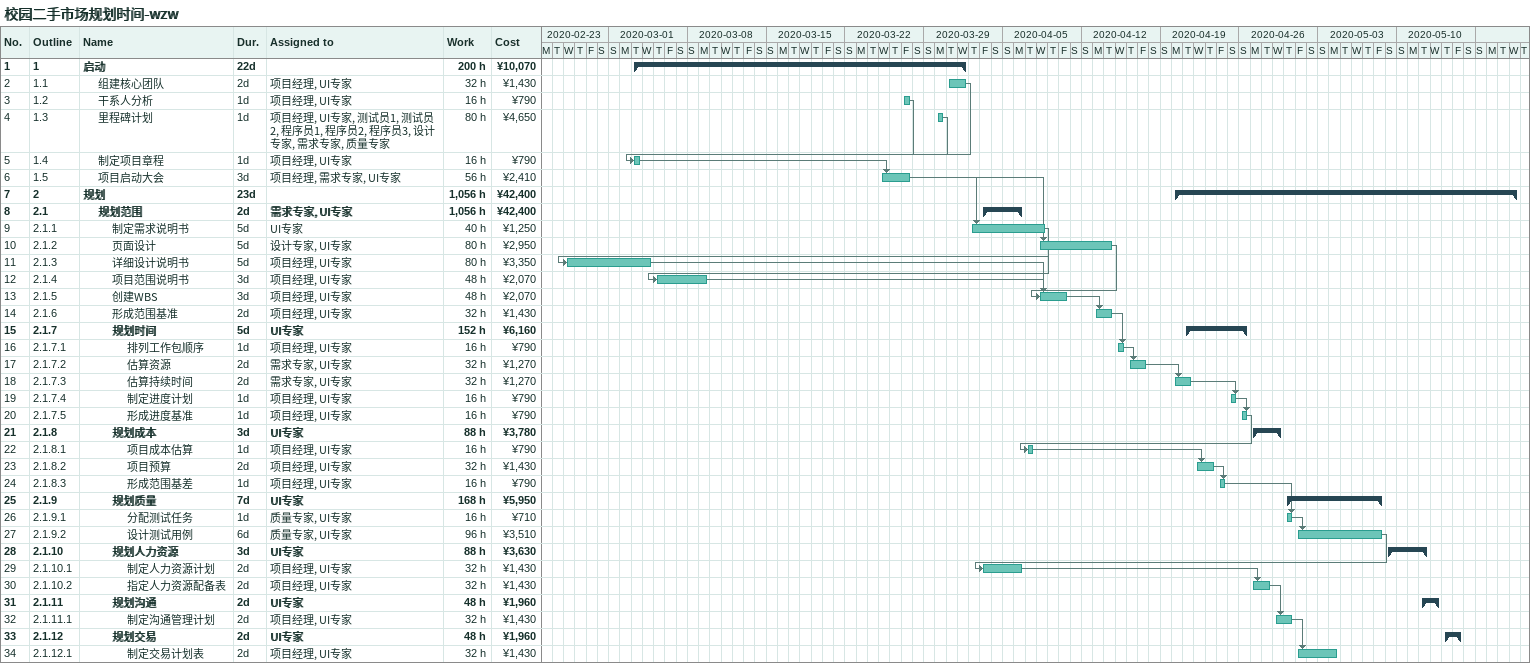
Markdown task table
校园二手市场规划时间-wzw

| ID | WBS | Task | Duration | Start | Finish | Predecessors | Resources | Work (h) | Cost (¥) |
|---|---|---|---|---|---|---|---|---|---|
| 1 | 1 | **启动** | 22d | 2020-03-03 | 2020-04-01 |  |  | 200 | 10070 |
| 2 | 1.1 | 组建核心团队 | 2d | 2020-03-31 | 2020-04-01 |  | 项目经理, UI专家 | 32 | 1430 |
| 3 | 1.2 | 干系人分析 | 1d | 2020-03-27 | 2020-03-27 |  | 项目经理, UI专家 | 16 | 790 |
| 4 | 1.3 | 里程碑计划 | 1d | 2020-03-30 | 2020-03-30 |  | 项目经理, UI专家, 测试员1, 测试员2, 程序员1, 程序员2, 程序员3, 设计专家, 需求专家, 质量专家 | 80 | 4650 |
| 5 | 1.4 | 制定项目章程 | 1d | 2020-03-03 | 2020-03-03 | 2, 3, 4 | 项目经理, UI专家 | 16 | 790 |
| 6 | 1.5 | 项目启动大会 | 3d | 2020-03-25 | 2020-03-27 | 5 | 项目经理, 需求专家, UI专家 | 56 | 2410 |
| 7 | 2 | **规划** | 23d | 2020-04-20 | 2020-05-20 |  |  | 1056 | 42400 |
| 8 | 2.1 | **规划范围** | 2d | 2020-04-03 | 2020-04-06 |  | 需求专家, UI专家 | 1056 | 42400 |
| 9 | 2.1.1 | 制定需求说明书 | 5d | 2020-04-02 | 2020-04-08 | 6 | UI专家 | 40 | 1250 |
| 10 | 2.1.2 | 页面设计 | 5d | 2020-04-08 | 2020-04-14 | 6 | 设计专家, UI专家 | 80 | 2950 |
| 11 | 2.1.3 | 详细设计说明书 | 5d | 2020-02-26 | 2020-03-04 | 9 | 项目经理, UI专家 | 80 | 3350 |
| 12 | 2.1.4 | 项目范围说明书 | 3d | 2020-03-05 | 2020-03-09 | 9 | 项目经理, UI专家 | 48 | 2070 |
| 13 | 2.1.5 | 创建WBS | 3d | 2020-04-08 | 2020-04-10 | 10, 11, 12 | 项目经理, UI专家 | 48 | 2070 |
| 14 | 2.1.6 | 形成范围基准 | 2d | 2020-04-13 | 2020-04-14 | 13 | 项目经理, UI专家 | 32 | 1430 |
| 15 | 2.1.7 | **规划时间** | 5d | 2020-04-21 | 2020-04-26 |  | UI专家 | 152 | 6160 |
| 16 | 2.1.7.1 | 排列工作包顺序 | 1d | 2020-04-15 | 2020-04-15 | 14 | 项目经理, UI专家 | 16 | 790 |
| 17 | 2.1.7.2 | 估算资源 | 2d | 2020-04-16 | 2020-04-17 | 16 | 需求专家, UI专家 | 32 | 1270 |
| 18 | 2.1.7.3 | 估算持续时间 | 2d | 2020-04-20 | 2020-04-21 | 17 | 需求专家, UI专家 | 32 | 1270 |
| 19 | 2.1.7.4 | 制定进度计划 | 1d | 2020-04-25 | 2020-04-25 | 18 | 项目经理, UI专家 | 16 | 790 |
| 20 | 2.1.7.5 | 形成进度基准 | 1d | 2020-04-26 | 2020-04-26 | 19 | 项目经理, UI专家 | 16 | 790 |
| 21 | 2.1.8 | **规划成本** | 3d | 2020-04-27 | 2020-04-29 |  | UI专家 | 88 | 3780 |
| 22 | 2.1.8.1 | 项目成本估算 | 1d | 2020-04-07 | 2020-04-07 | 20 | 项目经理, UI专家 | 16 | 790 |
| 23 | 2.1.8.2 | 项目预算 | 2d | 2020-04-22 | 2020-04-23 | 22 | 项目经理, UI专家 | 32 | 1430 |
| 24 | 2.1.8.3 | 形成范围基差 | 1d | 2020-04-24 | 2020-04-24 | 23 | 项目经理, UI专家 | 16 | 790 |
| 25 | 2.1.9 | **规划质量** | 7d | 2020-04-30 | 2020-05-08 |  | UI专家 | 168 | 5950 |
| 26 | 2.1.9.1 | 分配测试任务 | 1d | 2020-04-30 | 2020-04-30 | 24 | 质量专家, UI专家 | 16 | 710 |
| 27 | 2.1.9.2 | 设计测试用例 | 6d | 2020-05-01 | 2020-05-08 | 26 | 质量专家, UI专家 | 96 | 3510 |
| 28 | 2.1.10 | **规划人力资源** | 3d | 2020-05-09 | 2020-05-12 |  | UI专家 | 88 | 3630 |
| 29 | 2.1.10.1 | 制定人力资源计划 | 2d | 2020-04-03 | 2020-04-06 | 27 | 项目经理, UI专家 | 32 | 1430 |
| 30 | 2.1.10.2 | 指定人力资源配备表 | 2d | 2020-04-27 | 2020-04-28 | 29 | 项目经理, UI专家 | 32 | 1430 |
| 31 | 2.1.11 | **规划沟通** | 2d | 2020-05-12 | 2020-05-13 |  | UI专家 | 48 | 1960 |
| 32 | 2.1.11.1 | 制定沟通管理计划 | 2d | 2020-04-29 | 2020-04-30 | 30 | 项目经理, UI专家 | 32 | 1430 |
| 33 | 2.1.12 | **规划交易** | 2d | 2020-05-14 | 2020-05-15 |  | UI专家 | 48 | 1960 |
| 34 | 2.1.12.1 | 制定交易计划表 | 2d | 2020-05-01 | 2020-05-04 | 32 | 项目经理, UI专家 | 32 | 1430 |
